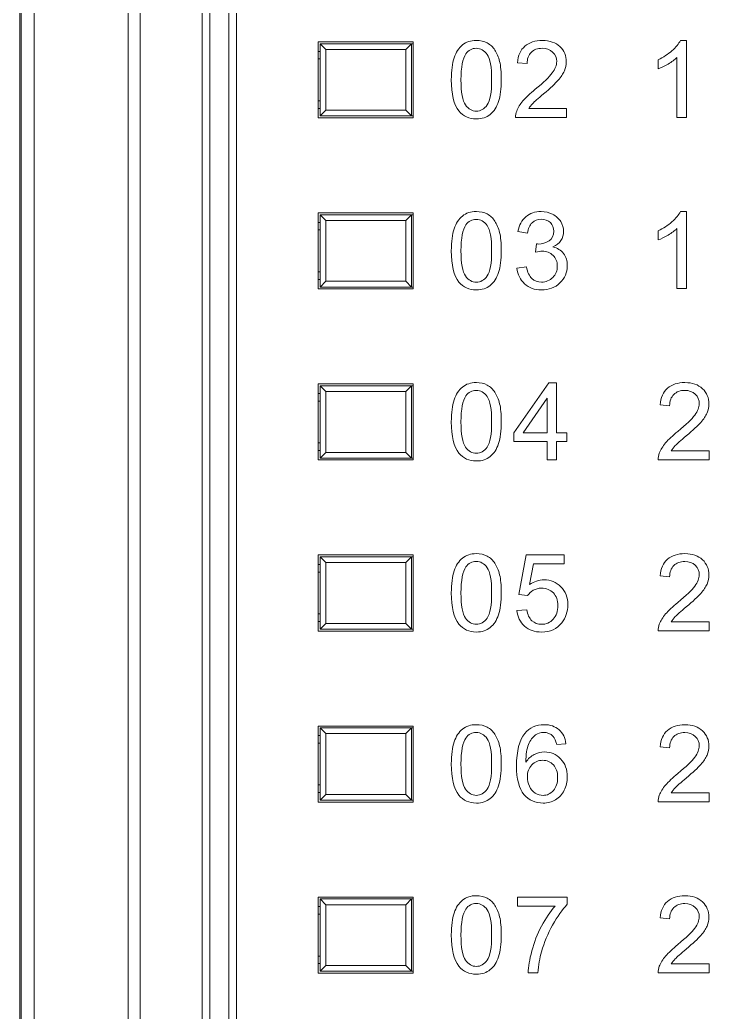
# Model space of a CAD drawing. Header units: millimetres. Extents: x 33157 to 59611, y -29750 to 1750.
# Drawn here: x 53816.45 to 53834.61, y 1193.46 to 1219.57 of the extents above; entities that cross this region are included whole.
import ezdxf

# ---------------------------------------------------------------- set-up
doc = ezdxf.new("R2010")
doc.units = ezdxf.units.MM
doc.layers.get('0').update_dxf_attribs({"lineweight": 18})

msp = doc.modelspace()

# ---------------------------------------------------------------- linework, layer by layer
at = {"lineweight": 9}
for p, q in [((53816.453, 1242.739), (53816.453, 1144.239)), ((53816.491, 1242.075), (53816.491, 1144.903)), ((53816.833, 1242.075), (53816.833, 1144.903)), ((53819.299, 1237.758), (53819.299, 1149.219)), ((53819.616, 1237.758), (53819.616, 1149.219)), ((53821.253, 1237.489), (53821.253, 1149.489)), ((53821.453, 1237.489), (53821.453, 1149.489)), ((53821.953, 1237.489), (53821.953, 1149.489)), ((53822.153, 1237.489), (53822.153, 1149.489)), ((53824.303, 1218.989), (53824.303, 1216.989)), ((53824.353, 1218.939), (53824.353, 1217.039)), ((53826.753, 1218.939), (53826.753, 1217.039)), ((53826.803, 1218.989), (53826.803, 1216.989)), ((53824.503, 1218.789), (53824.503, 1217.189)), ((53826.603, 1218.789), (53826.603, 1217.189)), ((53824.303, 1214.489), (53824.303, 1212.489)), ((53826.803, 1214.489), (53826.803, 1212.489)), ((53824.353, 1214.439), (53824.353, 1212.539)), ((53824.503, 1214.289), (53824.503, 1212.689)), ((53826.603, 1214.289), (53826.603, 1212.689)), ((53826.753, 1214.439), (53826.753, 1212.539)), ((53824.303, 1209.989), (53824.303, 1207.989)), ((53824.353, 1209.939), (53824.353, 1208.039)), ((53824.503, 1209.789), (53824.503, 1208.189)), ((53826.603, 1209.789), (53826.603, 1208.189)), ((53826.753, 1209.939), (53826.753, 1208.039)), ((53826.803, 1209.989), (53826.803, 1207.989)), ((53824.303, 1205.489), (53824.303, 1203.489)), ((53824.353, 1205.439), (53824.353, 1203.539)), ((53826.753, 1205.439), (53826.753, 1203.539)), ((53826.803, 1205.489), (53826.803, 1203.489)), ((53824.503, 1205.289), (53824.503, 1203.689)), ((53826.603, 1205.289), (53826.603, 1203.689)), ((53824.303, 1200.989), (53824.303, 1198.989)), ((53824.353, 1200.939), (53824.353, 1199.039)), ((53826.753, 1200.939), (53826.753, 1199.039)), ((53826.803, 1200.989), (53826.803, 1198.989)), ((53824.503, 1200.789), (53824.503, 1199.189)), ((53826.603, 1200.789), (53826.603, 1199.189)), ((53824.303, 1196.489), (53824.303, 1194.489)), ((53824.353, 1196.439), (53824.353, 1194.539)), ((53826.753, 1196.439), (53826.753, 1194.539)), ((53826.803, 1196.489), (53826.803, 1194.489)), ((53824.503, 1196.289), (53824.503, 1194.689)), ((53826.603, 1196.289), (53826.603, 1194.689))]:
    msp.add_line(p, q, dxfattribs=at)
for points in [[(53826.803, 1218.989), (53826.803, 1218.989), (53824.303, 1218.989), (53824.303, 1218.989)], [(53824.353, 1218.939), (53824.353, 1218.939), (53826.803, 1218.939), (53826.803, 1218.939)], [(53824.353, 1218.939), (53824.353, 1218.939), (53824.503, 1218.789), (53824.503, 1218.789)], [(53826.753, 1218.939), (53826.753, 1218.939), (53826.603, 1218.789), (53826.603, 1218.789)], [(53824.353, 1218.739), (53824.353, 1218.739), (53824.303, 1218.739), (53824.303, 1218.739)], [(53826.603, 1218.789), (53826.603, 1218.789), (53824.503, 1218.789), (53824.503, 1218.789)], [(53824.353, 1218.539), (53824.353, 1218.539), (53824.303, 1218.539), (53824.303, 1218.539)], [(53824.303, 1217.439), (53824.303, 1217.439), (53824.353, 1217.439), (53824.353, 1217.439)], [(53824.303, 1217.239), (53824.303, 1217.239), (53824.353, 1217.239), (53824.353, 1217.239)], [(53824.353, 1217.039), (53824.353, 1217.039), (53824.503, 1217.189), (53824.503, 1217.189)], [(53824.503, 1217.189), (53824.503, 1217.189), (53826.603, 1217.189), (53826.603, 1217.189)], [(53826.753, 1217.039), (53826.753, 1217.039), (53826.603, 1217.189), (53826.603, 1217.189)], [(53824.303, 1216.989), (53824.303, 1216.989), (53826.803, 1216.989), (53826.803, 1216.989)], [(53824.353, 1217.039), (53824.353, 1217.039), (53826.803, 1217.039), (53826.803, 1217.039)], [(53826.803, 1214.489), (53826.803, 1214.489), (53824.303, 1214.489), (53824.303, 1214.489)], [(53824.353, 1214.239), (53824.353, 1214.239), (53824.303, 1214.239), (53824.303, 1214.239)], [(53824.353, 1214.439), (53824.353, 1214.439), (53826.803, 1214.439), (53826.803, 1214.439)], [(53824.353, 1214.439), (53824.353, 1214.439), (53824.503, 1214.289), (53824.503, 1214.289)], [(53826.603, 1214.289), (53826.603, 1214.289), (53824.503, 1214.289), (53824.503, 1214.289)], [(53826.753, 1214.439), (53826.753, 1214.439), (53826.603, 1214.289), (53826.603, 1214.289)], [(53824.353, 1214.039), (53824.353, 1214.039), (53824.303, 1214.039), (53824.303, 1214.039)], [(53824.303, 1212.939), (53824.303, 1212.939), (53824.353, 1212.939), (53824.353, 1212.939)], [(53824.303, 1212.739), (53824.303, 1212.739), (53824.353, 1212.739), (53824.353, 1212.739)], [(53824.353, 1212.539), (53824.353, 1212.539), (53824.503, 1212.689), (53824.503, 1212.689)], [(53824.503, 1212.689), (53824.503, 1212.689), (53826.603, 1212.689), (53826.603, 1212.689)], [(53826.753, 1212.539), (53826.753, 1212.539), (53826.603, 1212.689), (53826.603, 1212.689)], [(53824.303, 1212.489), (53824.303, 1212.489), (53826.803, 1212.489), (53826.803, 1212.489)], [(53824.353, 1212.539), (53824.353, 1212.539), (53826.803, 1212.539), (53826.803, 1212.539)], [(53826.803, 1209.989), (53826.803, 1209.989), (53824.303, 1209.989), (53824.303, 1209.989)], [(53824.353, 1209.939), (53824.353, 1209.939), (53826.803, 1209.939), (53826.803, 1209.939)], [(53824.353, 1209.939), (53824.353, 1209.939), (53824.503, 1209.789), (53824.503, 1209.789)], [(53826.603, 1209.789), (53826.603, 1209.789), (53824.503, 1209.789), (53824.503, 1209.789)], [(53826.753, 1209.939), (53826.753, 1209.939), (53826.603, 1209.789), (53826.603, 1209.789)], [(53824.353, 1209.739), (53824.353, 1209.739), (53824.303, 1209.739), (53824.303, 1209.739)], [(53824.353, 1209.539), (53824.353, 1209.539), (53824.303, 1209.539), (53824.303, 1209.539)], [(53824.303, 1208.439), (53824.303, 1208.439), (53824.353, 1208.439), (53824.353, 1208.439)], [(53824.303, 1208.239), (53824.303, 1208.239), (53824.353, 1208.239), (53824.353, 1208.239)], [(53824.353, 1208.039), (53824.353, 1208.039), (53824.503, 1208.189), (53824.503, 1208.189)], [(53824.503, 1208.189), (53824.503, 1208.189), (53826.603, 1208.189), (53826.603, 1208.189)], [(53826.753, 1208.039), (53826.753, 1208.039), (53826.603, 1208.189), (53826.603, 1208.189)], [(53824.303, 1207.989), (53824.303, 1207.989), (53826.803, 1207.989), (53826.803, 1207.989)], [(53824.353, 1208.039), (53824.353, 1208.039), (53826.803, 1208.039), (53826.803, 1208.039)], [(53826.803, 1205.489), (53826.803, 1205.489), (53824.303, 1205.489), (53824.303, 1205.489)], [(53824.353, 1205.439), (53824.353, 1205.439), (53826.803, 1205.439), (53826.803, 1205.439)], [(53824.353, 1205.439), (53824.353, 1205.439), (53824.503, 1205.289), (53824.503, 1205.289)], [(53826.753, 1205.439), (53826.753, 1205.439), (53826.603, 1205.289), (53826.603, 1205.289)], [(53824.353, 1205.239), (53824.353, 1205.239), (53824.303, 1205.239), (53824.303, 1205.239)], [(53826.603, 1205.289), (53826.603, 1205.289), (53824.503, 1205.289), (53824.503, 1205.289)], [(53824.353, 1205.039), (53824.353, 1205.039), (53824.303, 1205.039), (53824.303, 1205.039)], [(53824.303, 1203.939), (53824.303, 1203.939), (53824.353, 1203.939), (53824.353, 1203.939)], [(53824.303, 1203.489), (53824.303, 1203.489), (53826.803, 1203.489), (53826.803, 1203.489)], [(53824.303, 1203.739), (53824.303, 1203.739), (53824.353, 1203.739), (53824.353, 1203.739)], [(53824.353, 1203.539), (53824.353, 1203.539), (53826.803, 1203.539), (53826.803, 1203.539)], [(53824.353, 1203.539), (53824.353, 1203.539), (53824.503, 1203.689), (53824.503, 1203.689)], [(53824.503, 1203.689), (53824.503, 1203.689), (53826.603, 1203.689), (53826.603, 1203.689)], [(53826.753, 1203.539), (53826.753, 1203.539), (53826.603, 1203.689), (53826.603, 1203.689)], [(53826.803, 1200.989), (53826.803, 1200.989), (53824.303, 1200.989), (53824.303, 1200.989)], [(53824.353, 1200.939), (53824.353, 1200.939), (53826.803, 1200.939), (53826.803, 1200.939)], [(53824.353, 1200.939), (53824.353, 1200.939), (53824.503, 1200.789), (53824.503, 1200.789)], [(53826.753, 1200.939), (53826.753, 1200.939), (53826.603, 1200.789), (53826.603, 1200.789)], [(53824.353, 1200.739), (53824.353, 1200.739), (53824.303, 1200.739), (53824.303, 1200.739)], [(53826.603, 1200.789), (53826.603, 1200.789), (53824.503, 1200.789), (53824.503, 1200.789)], [(53824.353, 1200.539), (53824.353, 1200.539), (53824.303, 1200.539), (53824.303, 1200.539)], [(53824.303, 1199.439), (53824.303, 1199.439), (53824.353, 1199.439), (53824.353, 1199.439)], [(53824.303, 1199.239), (53824.303, 1199.239), (53824.353, 1199.239), (53824.353, 1199.239)], [(53824.353, 1199.039), (53824.353, 1199.039), (53824.503, 1199.189), (53824.503, 1199.189)], [(53824.503, 1199.189), (53824.503, 1199.189), (53826.603, 1199.189), (53826.603, 1199.189)], [(53826.753, 1199.039), (53826.753, 1199.039), (53826.603, 1199.189), (53826.603, 1199.189)], [(53824.303, 1198.989), (53824.303, 1198.989), (53826.803, 1198.989), (53826.803, 1198.989)], [(53824.353, 1199.039), (53824.353, 1199.039), (53826.803, 1199.039), (53826.803, 1199.039)], [(53826.803, 1196.489), (53826.803, 1196.489), (53824.303, 1196.489), (53824.303, 1196.489)], [(53824.353, 1196.439), (53824.353, 1196.439), (53826.803, 1196.439), (53826.803, 1196.439)], [(53824.353, 1196.439), (53824.353, 1196.439), (53824.503, 1196.289), (53824.503, 1196.289)], [(53826.753, 1196.439), (53826.753, 1196.439), (53826.603, 1196.289), (53826.603, 1196.289)], [(53824.353, 1196.239), (53824.353, 1196.239), (53824.303, 1196.239), (53824.303, 1196.239)], [(53826.603, 1196.289), (53826.603, 1196.289), (53824.503, 1196.289), (53824.503, 1196.289)], [(53824.353, 1196.039), (53824.353, 1196.039), (53824.303, 1196.039), (53824.303, 1196.039)], [(53824.303, 1194.939), (53824.303, 1194.939), (53824.353, 1194.939), (53824.353, 1194.939)], [(53824.303, 1194.739), (53824.303, 1194.739), (53824.353, 1194.739), (53824.353, 1194.739)], [(53824.353, 1194.539), (53824.353, 1194.539), (53824.503, 1194.689), (53824.503, 1194.689)], [(53824.503, 1194.689), (53824.503, 1194.689), (53826.603, 1194.689), (53826.603, 1194.689)], [(53826.753, 1194.539), (53826.753, 1194.539), (53826.603, 1194.689), (53826.603, 1194.689)], [(53824.303, 1194.489), (53824.303, 1194.489), (53826.803, 1194.489), (53826.803, 1194.489)], [(53824.353, 1194.539), (53824.353, 1194.539), (53826.803, 1194.539), (53826.803, 1194.539)]]:
    msp.add_open_spline(points, degree=3, dxfattribs=at)
for points, knots in [([(53827.803, 1217.993), (53827.803, 1218.232), (53827.828, 1218.424), (53827.877, 1218.57), (53827.926, 1218.716), (53827.999, 1218.829), (53828.096, 1218.907), (53828.192, 1218.986), (53828.314, 1219.025), (53828.461, 1219.025), (53828.569, 1219.025), (53828.664, 1219.003), (53828.746, 1218.96), (53828.828, 1218.916), (53828.896, 1218.853), (53828.949, 1218.771), (53829.001, 1218.689), (53829.043, 1218.589), (53829.073, 1218.47), (53829.103, 1218.352), (53829.118, 1218.193), (53829.118, 1217.993), (53829.118, 1217.756), (53829.094, 1217.564), (53829.045, 1217.418), (53828.997, 1217.272), (53828.924, 1217.16), (53828.827, 1217.081), (53828.731, 1217.001), (53828.608, 1216.962), (53828.461, 1216.962), (53828.266, 1216.962), (53828.114, 1217.031), (53828.003, 1217.17), (53827.87, 1217.339), (53827.803, 1217.613), (53827.803, 1217.993)], [0, 0, 0, 0, 134777.749901, 134777.749901, 134777.749901, 269555.499802, 269555.499802, 269555.499802, 404333.249702, 404333.249702, 404333.249702, 539110.999603, 539110.999603, 539110.999603, 673888.749504, 673888.749504, 673888.749504, 808666.499405, 808666.499405, 808666.499405, 943444.249305, 943444.249305, 943444.249305, 1078221.999206, 1078221.999206, 1078221.999206, 1212999.749107, 1212999.749107, 1212999.749107, 1347777.499008, 1347777.499008, 1347777.499008, 1482555.248908, 1482555.248908, 1482555.248908, 1617332.998809, 1617332.998809, 1617332.998809, 1617332.998809]), ([(53830.831, 1217.233), (53830.831, 1217.233), (53830.831, 1216.996), (53830.831, 1216.996), (53830.831, 1216.996), (53829.493, 1216.996), (53829.493, 1216.996), (53829.491, 1217.056), (53829.501, 1217.113), (53829.522, 1217.168), (53829.556, 1217.259), (53829.611, 1217.349), (53829.687, 1217.437), (53829.763, 1217.525), (53829.871, 1217.627), (53830.012, 1217.742), (53830.23, 1217.922), (53830.379, 1218.065), (53830.457, 1218.17), (53830.535, 1218.275), (53830.574, 1218.375), (53830.574, 1218.469), (53830.574, 1218.567), (53830.539, 1218.65), (53830.468, 1218.718), (53830.397, 1218.785), (53830.305, 1218.819), (53830.192, 1218.819), (53830.072, 1218.819), (53829.976, 1218.783), (53829.904, 1218.712), (53829.832, 1218.641), (53829.796, 1218.542), (53829.795, 1218.415), (53829.795, 1218.415), (53829.541, 1218.441), (53829.541, 1218.441), (53829.558, 1218.631), (53829.624, 1218.776), (53829.738, 1218.875), (53829.852, 1218.975), (53830.005, 1219.025), (53830.198, 1219.025), (53830.391, 1219.025), (53830.545, 1218.971), (53830.658, 1218.864), (53830.771, 1218.756), (53830.828, 1218.622), (53830.828, 1218.463), (53830.828, 1218.382), (53830.811, 1218.303), (53830.778, 1218.225), (53830.745, 1218.146), (53830.69, 1218.064), (53830.613, 1217.978), (53830.536, 1217.891), (53830.409, 1217.772), (53830.231, 1217.622), (53830.082, 1217.497), (53829.986, 1217.412), (53829.944, 1217.367), (53829.901, 1217.323), (53829.866, 1217.278), (53829.839, 1217.233), (53829.839, 1217.233), (53830.831, 1217.233), (53830.831, 1217.233)], [0, 0, 0, 0, 131928.06291, 131928.06291, 131928.06291, 263856.125819, 263856.125819, 263856.125819, 395784.188729, 395784.188729, 395784.188729, 527712.251638, 527712.251638, 527712.251638, 659640.314548, 659640.314548, 659640.314548, 791568.377458, 791568.377458, 791568.377458, 923496.440367, 923496.440367, 923496.440367, 1055424.503277, 1055424.503277, 1055424.503277, 1187352.566186, 1187352.566186, 1187352.566186, 1319280.629096, 1319280.629096, 1319280.629096, 1451208.692005, 1451208.692005, 1451208.692005, 1583136.754915, 1583136.754915, 1583136.754915, 1715064.817825, 1715064.817825, 1715064.817825, 1846992.880734, 1846992.880734, 1846992.880734, 1978920.943644, 1978920.943644, 1978920.943644, 2110849.006553, 2110849.006553, 2110849.006553, 2242777.069463, 2242777.069463, 2242777.069463, 2374705.132373, 2374705.132373, 2374705.132373, 2506633.195282, 2506633.195282, 2506633.195282, 2638561.258192, 2638561.258192, 2638561.258192, 2770489.321101, 2770489.321101, 2770489.321101, 2902417.384011, 2902417.384011, 2902417.384011, 2902417.384011]), ([(53833.988, 1216.996), (53833.988, 1216.996), (53833.739, 1216.996), (53833.739, 1216.996), (53833.739, 1216.996), (53833.739, 1218.577), (53833.739, 1218.577), (53833.68, 1218.52), (53833.601, 1218.463), (53833.504, 1218.406), (53833.407, 1218.349), (53833.32, 1218.306), (53833.243, 1218.278), (53833.243, 1218.278), (53833.243, 1218.518), (53833.243, 1218.518), (53833.381, 1218.583), (53833.503, 1218.662), (53833.607, 1218.755), (53833.711, 1218.848), (53833.785, 1218.938), (53833.828, 1219.025), (53833.828, 1219.025), (53833.988, 1219.025), (53833.988, 1219.025), (53833.988, 1219.025), (53833.988, 1216.996), (53833.988, 1216.996)], [0, 0, 0, 0, 136948.583716, 136948.583716, 136948.583716, 273897.167433, 273897.167433, 273897.167433, 410845.751149, 410845.751149, 410845.751149, 547794.334865, 547794.334865, 547794.334865, 684742.918581, 684742.918581, 684742.918581, 821691.502298, 821691.502298, 821691.502298, 958640.086014, 958640.086014, 958640.086014, 1095588.66973, 1095588.66973, 1095588.66973, 1232537.253447, 1232537.253447, 1232537.253447, 1232537.253447]), ([(53828.057, 1217.992), (53828.057, 1217.66), (53828.096, 1217.438), (53828.173, 1217.329), (53828.251, 1217.22), (53828.347, 1217.165), (53828.461, 1217.165), (53828.575, 1217.165), (53828.671, 1217.22), (53828.748, 1217.33), (53828.826, 1217.44), (53828.864, 1217.66), (53828.864, 1217.992), (53828.864, 1218.325), (53828.826, 1218.546), (53828.748, 1218.655), (53828.671, 1218.764), (53828.574, 1218.819), (53828.458, 1218.819), (53828.344, 1218.819), (53828.253, 1218.771), (53828.185, 1218.674), (53828.1, 1218.551), (53828.057, 1218.324), (53828.057, 1217.992)], [0, 0, 0, 0, 137915.080813, 137915.080813, 137915.080813, 275830.161627, 275830.161627, 275830.161627, 413745.24244, 413745.24244, 413745.24244, 551660.323254, 551660.323254, 551660.323254, 689575.404067, 689575.404067, 689575.404067, 827490.48488, 827490.48488, 827490.48488, 965405.565694, 965405.565694, 965405.565694, 1103320.646507, 1103320.646507, 1103320.646507, 1103320.646507]), ([(53827.803, 1213.493), (53827.803, 1213.732), (53827.828, 1213.924), (53827.877, 1214.07), (53827.926, 1214.216), (53827.999, 1214.329), (53828.096, 1214.407), (53828.192, 1214.486), (53828.314, 1214.525), (53828.461, 1214.525), (53828.569, 1214.525), (53828.664, 1214.503), (53828.746, 1214.46), (53828.828, 1214.416), (53828.896, 1214.353), (53828.949, 1214.271), (53829.001, 1214.189), (53829.043, 1214.089), (53829.073, 1213.97), (53829.103, 1213.852), (53829.118, 1213.693), (53829.118, 1213.493), (53829.118, 1213.256), (53829.094, 1213.064), (53829.045, 1212.918), (53828.997, 1212.772), (53828.924, 1212.66), (53828.827, 1212.581), (53828.731, 1212.501), (53828.608, 1212.462), (53828.461, 1212.462), (53828.266, 1212.462), (53828.114, 1212.531), (53828.003, 1212.67), (53827.87, 1212.839), (53827.803, 1213.113), (53827.803, 1213.493)], [0, 0, 0, 0, 134783.261444, 134783.261444, 134783.261444, 269566.522887, 269566.522887, 269566.522887, 404349.784331, 404349.784331, 404349.784331, 539133.045774, 539133.045774, 539133.045774, 673916.307218, 673916.307218, 673916.307218, 808699.568661, 808699.568661, 808699.568661, 943482.830105, 943482.830105, 943482.830105, 1078266.091548, 1078266.091548, 1078266.091548, 1213049.352992, 1213049.352992, 1213049.352992, 1347832.614435, 1347832.614435, 1347832.614435, 1482615.875879, 1482615.875879, 1482615.875879, 1617399.137322, 1617399.137322, 1617399.137322, 1617399.137322]), ([(53829.53, 1213.032), (53829.53, 1213.032), (53829.778, 1213.066), (53829.778, 1213.066), (53829.807, 1212.925), (53829.855, 1212.823), (53829.923, 1212.761), (53829.991, 1212.699), (53830.075, 1212.668), (53830.174, 1212.668), (53830.292, 1212.668), (53830.391, 1212.708), (53830.471, 1212.789), (53830.551, 1212.87), (53830.591, 1212.97), (53830.591, 1213.09), (53830.591, 1213.204), (53830.554, 1213.298), (53830.479, 1213.372), (53830.404, 1213.446), (53830.31, 1213.483), (53830.195, 1213.483), (53830.148, 1213.483), (53830.089, 1213.474), (53830.019, 1213.455), (53830.019, 1213.455), (53830.047, 1213.673), (53830.047, 1213.673), (53830.063, 1213.671), (53830.077, 1213.67), (53830.087, 1213.67), (53830.193, 1213.67), (53830.288, 1213.698), (53830.373, 1213.753), (53830.458, 1213.808), (53830.5, 1213.892), (53830.5, 1214.007), (53830.5, 1214.097), (53830.469, 1214.173), (53830.408, 1214.232), (53830.346, 1214.292), (53830.267, 1214.322), (53830.169, 1214.322), (53830.072, 1214.322), (53829.992, 1214.291), (53829.928, 1214.23), (53829.863, 1214.169), (53829.822, 1214.077), (53829.803, 1213.955), (53829.803, 1213.955), (53829.555, 1214), (53829.555, 1214), (53829.586, 1214.167), (53829.654, 1214.296), (53829.762, 1214.388), (53829.869, 1214.479), (53830.003, 1214.525), (53830.163, 1214.525), (53830.273, 1214.525), (53830.375, 1214.501), (53830.467, 1214.454), (53830.561, 1214.407), (53830.632, 1214.343), (53830.681, 1214.261), (53830.73, 1214.179), (53830.754, 1214.093), (53830.754, 1214.001), (53830.754, 1213.914), (53830.731, 1213.835), (53830.684, 1213.763), (53830.637, 1213.692), (53830.568, 1213.635), (53830.476, 1213.593), (53830.595, 1213.565), (53830.688, 1213.508), (53830.754, 1213.421), (53830.82, 1213.335), (53830.853, 1213.225), (53830.853, 1213.095), (53830.853, 1212.919), (53830.789, 1212.769), (53830.66, 1212.646), (53830.531, 1212.523), (53830.369, 1212.462), (53830.172, 1212.462), (53829.995, 1212.462), (53829.848, 1212.515), (53829.73, 1212.621), (53829.613, 1212.727), (53829.546, 1212.864), (53829.53, 1213.032)], [0, 0, 0, 0, 131021.724681, 131021.724681, 131021.724681, 262043.449362, 262043.449362, 262043.449362, 393065.174044, 393065.174044, 393065.174044, 524086.898725, 524086.898725, 524086.898725, 655108.623406, 655108.623406, 655108.623406, 786130.348087, 786130.348087, 786130.348087, 917152.072769, 917152.072769, 917152.072769, 1048173.79745, 1048173.79745, 1048173.79745, 1179195.522131, 1179195.522131, 1179195.522131, 1310217.246812, 1310217.246812, 1310217.246812, 1441238.971493, 1441238.971493, 1441238.971493, 1572260.696175, 1572260.696175, 1572260.696175, 1703282.420856, 1703282.420856, 1703282.420856, 1834304.145537, 1834304.145537, 1834304.145537, 1965325.870218, 1965325.870218, 1965325.870218, 2096347.5949, 2096347.5949, 2096347.5949, 2227369.319581, 2227369.319581, 2227369.319581, 2358391.044262, 2358391.044262, 2358391.044262, 2489412.768943, 2489412.768943, 2489412.768943, 2620434.493625, 2620434.493625, 2620434.493625, 2751456.218306, 2751456.218306, 2751456.218306, 2882477.942987, 2882477.942987, 2882477.942987, 3013499.667668, 3013499.667668, 3013499.667668, 3144521.392349, 3144521.392349, 3144521.392349, 3275543.117031, 3275543.117031, 3275543.117031, 3406564.841712, 3406564.841712, 3406564.841712, 3537586.566393, 3537586.566393, 3537586.566393, 3668608.291074, 3668608.291074, 3668608.291074, 3799630.015756, 3799630.015756, 3799630.015756, 3930651.740437, 3930651.740437, 3930651.740437, 3930651.740437]), ([(53833.988, 1212.496), (53833.988, 1212.496), (53833.739, 1212.496), (53833.739, 1212.496), (53833.739, 1212.496), (53833.739, 1214.077), (53833.739, 1214.077), (53833.68, 1214.02), (53833.601, 1213.963), (53833.504, 1213.906), (53833.407, 1213.849), (53833.32, 1213.806), (53833.243, 1213.778), (53833.243, 1213.778), (53833.243, 1214.018), (53833.243, 1214.018), (53833.381, 1214.083), (53833.503, 1214.162), (53833.607, 1214.255), (53833.711, 1214.348), (53833.785, 1214.438), (53833.828, 1214.525), (53833.828, 1214.525), (53833.988, 1214.525), (53833.988, 1214.525), (53833.988, 1214.525), (53833.988, 1212.496), (53833.988, 1212.496)], [0, 0, 0, 0, 136953.934888, 136953.934888, 136953.934888, 273907.869776, 273907.869776, 273907.869776, 410861.804664, 410861.804664, 410861.804664, 547815.739552, 547815.739552, 547815.739552, 684769.67444, 684769.67444, 684769.67444, 821723.609328, 821723.609328, 821723.609328, 958677.544216, 958677.544216, 958677.544216, 1095631.479104, 1095631.479104, 1095631.479104, 1232585.413992, 1232585.413992, 1232585.413992, 1232585.413992]), ([(53828.057, 1213.492), (53828.057, 1213.16), (53828.096, 1212.938), (53828.173, 1212.829), (53828.251, 1212.72), (53828.347, 1212.665), (53828.461, 1212.665), (53828.575, 1212.665), (53828.671, 1212.72), (53828.748, 1212.83), (53828.826, 1212.94), (53828.864, 1213.16), (53828.864, 1213.492), (53828.864, 1213.825), (53828.826, 1214.046), (53828.748, 1214.155), (53828.671, 1214.264), (53828.574, 1214.319), (53828.458, 1214.319), (53828.344, 1214.319), (53828.253, 1214.271), (53828.185, 1214.174), (53828.1, 1214.051), (53828.057, 1213.824), (53828.057, 1213.492)], [0, 0, 0, 0, 137920.720429, 137920.720429, 137920.720429, 275841.440858, 275841.440858, 275841.440858, 413762.161287, 413762.161287, 413762.161287, 551682.881716, 551682.881716, 551682.881716, 689603.602145, 689603.602145, 689603.602145, 827524.322574, 827524.322574, 827524.322574, 965445.043003, 965445.043003, 965445.043003, 1103365.763432, 1103365.763432, 1103365.763432, 1103365.763432]), ([(53827.803, 1208.993), (53827.803, 1209.232), (53827.828, 1209.424), (53827.877, 1209.57), (53827.926, 1209.716), (53827.999, 1209.829), (53828.096, 1209.907), (53828.192, 1209.986), (53828.314, 1210.025), (53828.461, 1210.025), (53828.569, 1210.025), (53828.664, 1210.003), (53828.746, 1209.96), (53828.828, 1209.916), (53828.896, 1209.853), (53828.949, 1209.771), (53829.001, 1209.689), (53829.043, 1209.589), (53829.073, 1209.47), (53829.103, 1209.352), (53829.118, 1209.193), (53829.118, 1208.993), (53829.118, 1208.756), (53829.094, 1208.564), (53829.045, 1208.418), (53828.997, 1208.272), (53828.924, 1208.16), (53828.827, 1208.081), (53828.731, 1208.001), (53828.608, 1207.962), (53828.461, 1207.962), (53828.266, 1207.962), (53828.114, 1208.031), (53828.003, 1208.17), (53827.87, 1208.339), (53827.803, 1208.613), (53827.803, 1208.993)], [0, 0, 0, 0, 134788.773685, 134788.773685, 134788.773685, 269577.54737, 269577.54737, 269577.54737, 404366.321055, 404366.321055, 404366.321055, 539155.09474, 539155.09474, 539155.09474, 673943.868425, 673943.868425, 673943.868425, 808732.64211, 808732.64211, 808732.64211, 943521.415795, 943521.415795, 943521.415795, 1078310.18948, 1078310.18948, 1078310.18948, 1213098.963165, 1213098.963165, 1213098.963165, 1347887.73685, 1347887.73685, 1347887.73685, 1482676.510534, 1482676.510534, 1482676.510534, 1617465.284219, 1617465.284219, 1617465.284219, 1617465.284219]), ([(53830.323, 1207.996), (53830.323, 1207.996), (53830.323, 1208.478), (53830.323, 1208.478), (53830.323, 1208.478), (53829.445, 1208.478), (53829.445, 1208.478), (53829.445, 1208.478), (53829.445, 1208.707), (53829.445, 1208.707), (53829.445, 1208.707), (53830.368, 1210.017), (53830.368, 1210.017), (53830.368, 1210.017), (53830.571, 1210.017), (53830.571, 1210.017), (53830.571, 1210.017), (53830.571, 1208.707), (53830.571, 1208.707), (53830.571, 1208.707), (53830.845, 1208.707), (53830.845, 1208.707), (53830.845, 1208.707), (53830.845, 1208.478), (53830.845, 1208.478), (53830.845, 1208.478), (53830.571, 1208.478), (53830.571, 1208.478), (53830.571, 1208.478), (53830.571, 1207.996), (53830.571, 1207.996), (53830.571, 1207.996), (53830.323, 1207.996), (53830.323, 1207.996)], [0, 0, 0, 0, 135416.909409, 135416.909409, 135416.909409, 270833.818819, 270833.818819, 270833.818819, 406250.728228, 406250.728228, 406250.728228, 541667.637638, 541667.637638, 541667.637638, 677084.547047, 677084.547047, 677084.547047, 812501.456457, 812501.456457, 812501.456457, 947918.365866, 947918.365866, 947918.365866, 1083335.275276, 1083335.275276, 1083335.275276, 1218752.184685, 1218752.184685, 1218752.184685, 1354169.094094, 1354169.094094, 1354169.094094, 1489586.003504, 1489586.003504, 1489586.003504, 1489586.003504]), ([(53834.582, 1208.233), (53834.582, 1208.233), (53834.582, 1207.996), (53834.582, 1207.996), (53834.582, 1207.996), (53833.244, 1207.996), (53833.244, 1207.996), (53833.243, 1208.056), (53833.252, 1208.113), (53833.274, 1208.168), (53833.308, 1208.259), (53833.363, 1208.349), (53833.439, 1208.437), (53833.514, 1208.525), (53833.623, 1208.627), (53833.763, 1208.742), (53833.982, 1208.922), (53834.131, 1209.065), (53834.208, 1209.17), (53834.286, 1209.275), (53834.325, 1209.375), (53834.325, 1209.469), (53834.325, 1209.567), (53834.29, 1209.65), (53834.22, 1209.718), (53834.149, 1209.785), (53834.057, 1209.819), (53833.943, 1209.819), (53833.824, 1209.819), (53833.728, 1209.783), (53833.656, 1209.712), (53833.584, 1209.641), (53833.547, 1209.542), (53833.546, 1209.415), (53833.546, 1209.415), (53833.292, 1209.441), (53833.292, 1209.441), (53833.31, 1209.631), (53833.376, 1209.776), (53833.49, 1209.875), (53833.604, 1209.975), (53833.757, 1210.025), (53833.949, 1210.025), (53834.143, 1210.025), (53834.297, 1209.971), (53834.41, 1209.864), (53834.523, 1209.756), (53834.579, 1209.622), (53834.579, 1209.463), (53834.579, 1209.382), (53834.563, 1209.303), (53834.53, 1209.225), (53834.497, 1209.146), (53834.442, 1209.064), (53834.365, 1208.978), (53834.288, 1208.891), (53834.16, 1208.772), (53833.982, 1208.622), (53833.833, 1208.497), (53833.737, 1208.412), (53833.695, 1208.367), (53833.653, 1208.323), (53833.618, 1208.278), (53833.59, 1208.233), (53833.59, 1208.233), (53834.582, 1208.233), (53834.582, 1208.233)], [0, 0, 0, 0, 131948.150709, 131948.150709, 131948.150709, 263896.301418, 263896.301418, 263896.301418, 395844.452127, 395844.452127, 395844.452127, 527792.602837, 527792.602837, 527792.602837, 659740.753546, 659740.753546, 659740.753546, 791688.904255, 791688.904255, 791688.904255, 923637.054964, 923637.054964, 923637.054964, 1055585.205673, 1055585.205673, 1055585.205673, 1187533.356382, 1187533.356382, 1187533.356382, 1319481.507091, 1319481.507091, 1319481.507091, 1451429.6578, 1451429.6578, 1451429.6578, 1583377.80851, 1583377.80851, 1583377.80851, 1715325.959219, 1715325.959219, 1715325.959219, 1847274.109928, 1847274.109928, 1847274.109928, 1979222.260637, 1979222.260637, 1979222.260637, 2111170.411346, 2111170.411346, 2111170.411346, 2243118.562055, 2243118.562055, 2243118.562055, 2375066.712764, 2375066.712764, 2375066.712764, 2507014.863473, 2507014.863473, 2507014.863473, 2638963.014183, 2638963.014183, 2638963.014183, 2770911.164892, 2770911.164892, 2770911.164892, 2902859.315601, 2902859.315601, 2902859.315601, 2902859.315601]), ([(53828.057, 1208.992), (53828.057, 1208.66), (53828.096, 1208.438), (53828.173, 1208.329), (53828.251, 1208.22), (53828.347, 1208.165), (53828.461, 1208.165), (53828.575, 1208.165), (53828.671, 1208.22), (53828.748, 1208.33), (53828.826, 1208.44), (53828.864, 1208.66), (53828.864, 1208.992), (53828.864, 1209.325), (53828.826, 1209.546), (53828.748, 1209.655), (53828.671, 1209.764), (53828.574, 1209.819), (53828.458, 1209.819), (53828.344, 1209.819), (53828.253, 1209.771), (53828.185, 1209.674), (53828.1, 1209.551), (53828.057, 1209.324), (53828.057, 1208.992)], [0, 0, 0, 0, 137926.36076, 137926.36076, 137926.36076, 275852.721521, 275852.721521, 275852.721521, 413779.082281, 413779.082281, 413779.082281, 551705.443041, 551705.443041, 551705.443041, 689631.803802, 689631.803802, 689631.803802, 827558.164562, 827558.164562, 827558.164562, 965484.525322, 965484.525322, 965484.525322, 1103410.886083, 1103410.886083, 1103410.886083, 1103410.886083]), ([(53830.323, 1208.707), (53830.323, 1208.707), (53830.323, 1209.616), (53830.323, 1209.616), (53830.323, 1209.616), (53829.689, 1208.707), (53829.689, 1208.707), (53829.689, 1208.707), (53830.323, 1208.707), (53830.323, 1208.707)], [0, 0, 0, 0, 153814.700721, 153814.700721, 153814.700721, 307629.401442, 307629.401442, 307629.401442, 461444.102163, 461444.102163, 461444.102163, 461444.102163]), ([(53827.803, 1204.493), (53827.803, 1204.732), (53827.828, 1204.924), (53827.877, 1205.07), (53827.926, 1205.216), (53827.999, 1205.329), (53828.096, 1205.407), (53828.192, 1205.486), (53828.314, 1205.525), (53828.461, 1205.525), (53828.569, 1205.525), (53828.664, 1205.503), (53828.746, 1205.46), (53828.828, 1205.416), (53828.896, 1205.353), (53828.949, 1205.271), (53829.001, 1205.189), (53829.043, 1205.089), (53829.073, 1204.97), (53829.103, 1204.852), (53829.118, 1204.693), (53829.118, 1204.493), (53829.118, 1204.256), (53829.094, 1204.064), (53829.045, 1203.918), (53828.997, 1203.772), (53828.924, 1203.66), (53828.827, 1203.581), (53828.731, 1203.501), (53828.608, 1203.462), (53828.461, 1203.462), (53828.266, 1203.462), (53828.114, 1203.531), (53828.003, 1203.67), (53827.87, 1203.839), (53827.803, 1204.113), (53827.803, 1204.493)], [0, 0, 0, 0, 134794.286625, 134794.286625, 134794.286625, 269588.57325, 269588.57325, 269588.57325, 404382.859875, 404382.859875, 404382.859875, 539177.1465, 539177.1465, 539177.1465, 673971.433125, 673971.433125, 673971.433125, 808765.71975, 808765.71975, 808765.71975, 943560.006375, 943560.006375, 943560.006375, 1078354.293, 1078354.293, 1078354.293, 1213148.579625, 1213148.579625, 1213148.579625, 1347942.86625, 1347942.86625, 1347942.86625, 1482737.152875, 1482737.152875, 1482737.152875, 1617531.4395, 1617531.4395, 1617531.4395, 1617531.4395]), ([(53828.057, 1204.492), (53828.057, 1204.16), (53828.096, 1203.938), (53828.173, 1203.829), (53828.251, 1203.72), (53828.347, 1203.665), (53828.461, 1203.665), (53828.575, 1203.665), (53828.671, 1203.72), (53828.748, 1203.83), (53828.826, 1203.94), (53828.864, 1204.16), (53828.864, 1204.492), (53828.864, 1204.825), (53828.826, 1205.046), (53828.748, 1205.155), (53828.671, 1205.264), (53828.574, 1205.319), (53828.458, 1205.319), (53828.344, 1205.319), (53828.253, 1205.271), (53828.185, 1205.174), (53828.1, 1205.051), (53828.057, 1204.824), (53828.057, 1204.492)], [0, 0, 0, 0, 137932.001808, 137932.001808, 137932.001808, 275864.003615, 275864.003615, 275864.003615, 413796.005423, 413796.005423, 413796.005423, 551728.00723, 551728.00723, 551728.00723, 689660.009038, 689660.009038, 689660.009038, 827592.010845, 827592.010845, 827592.010845, 965524.012653, 965524.012653, 965524.012653, 1103456.01446, 1103456.01446, 1103456.01446, 1103456.01446]), ([(53829.53, 1204.026), (53829.53, 1204.026), (53829.789, 1204.046), (53829.789, 1204.046), (53829.809, 1203.92), (53829.853, 1203.825), (53829.923, 1203.761), (53829.992, 1203.697), (53830.078, 1203.665), (53830.178, 1203.665), (53830.299, 1203.665), (53830.4, 1203.71), (53830.482, 1203.8), (53830.564, 1203.89), (53830.605, 1204.01), (53830.605, 1204.159), (53830.605, 1204.3), (53830.566, 1204.412), (53830.487, 1204.493), (53830.409, 1204.575), (53830.305, 1204.616), (53830.175, 1204.616), (53830.095, 1204.616), (53830.023, 1204.598), (53829.959, 1204.561), (53829.896, 1204.525), (53829.846, 1204.477), (53829.809, 1204.419), (53829.809, 1204.419), (53829.575, 1204.453), (53829.575, 1204.453), (53829.575, 1204.453), (53829.769, 1205.491), (53829.769, 1205.491), (53829.769, 1205.491), (53830.771, 1205.491), (53830.771, 1205.491), (53830.771, 1205.491), (53830.771, 1205.254), (53830.771, 1205.254), (53830.771, 1205.254), (53829.967, 1205.254), (53829.967, 1205.254), (53829.967, 1205.254), (53829.86, 1204.709), (53829.86, 1204.709), (53829.981, 1204.794), (53830.108, 1204.836), (53830.24, 1204.836), (53830.416, 1204.836), (53830.565, 1204.775), (53830.686, 1204.653), (53830.807, 1204.531), (53830.867, 1204.374), (53830.867, 1204.182), (53830.867, 1203.999), (53830.814, 1203.841), (53830.708, 1203.708), (53830.579, 1203.544), (53830.402, 1203.462), (53830.178, 1203.462), (53829.994, 1203.462), (53829.845, 1203.514), (53829.729, 1203.617), (53829.612, 1203.72), (53829.546, 1203.856), (53829.53, 1204.026)], [0, 0, 0, 0, 131945.125095, 131945.125095, 131945.125095, 263890.25019, 263890.25019, 263890.25019, 395835.375285, 395835.375285, 395835.375285, 527780.50038, 527780.50038, 527780.50038, 659725.625475, 659725.625475, 659725.625475, 791670.75057, 791670.75057, 791670.75057, 923615.875665, 923615.875665, 923615.875665, 1055561.00076, 1055561.00076, 1055561.00076, 1187506.125855, 1187506.125855, 1187506.125855, 1319451.250951, 1319451.250951, 1319451.250951, 1451396.376046, 1451396.376046, 1451396.376046, 1583341.501141, 1583341.501141, 1583341.501141, 1715286.626236, 1715286.626236, 1715286.626236, 1847231.751331, 1847231.751331, 1847231.751331, 1979176.876426, 1979176.876426, 1979176.876426, 2111122.001521, 2111122.001521, 2111122.001521, 2243067.126616, 2243067.126616, 2243067.126616, 2375012.251711, 2375012.251711, 2375012.251711, 2506957.376806, 2506957.376806, 2506957.376806, 2638902.501901, 2638902.501901, 2638902.501901, 2770847.626996, 2770847.626996, 2770847.626996, 2902792.752091, 2902792.752091, 2902792.752091, 2902792.752091]), ([(53834.582, 1203.733), (53834.582, 1203.733), (53834.582, 1203.496), (53834.582, 1203.496), (53834.582, 1203.496), (53833.244, 1203.496), (53833.244, 1203.496), (53833.243, 1203.556), (53833.252, 1203.613), (53833.274, 1203.668), (53833.308, 1203.759), (53833.363, 1203.849), (53833.439, 1203.937), (53833.514, 1204.025), (53833.623, 1204.127), (53833.763, 1204.242), (53833.982, 1204.422), (53834.131, 1204.565), (53834.208, 1204.67), (53834.286, 1204.775), (53834.325, 1204.875), (53834.325, 1204.969), (53834.325, 1205.067), (53834.29, 1205.15), (53834.22, 1205.218), (53834.149, 1205.285), (53834.057, 1205.319), (53833.943, 1205.319), (53833.824, 1205.319), (53833.728, 1205.283), (53833.656, 1205.212), (53833.584, 1205.141), (53833.547, 1205.042), (53833.546, 1204.915), (53833.546, 1204.915), (53833.292, 1204.941), (53833.292, 1204.941), (53833.31, 1205.131), (53833.376, 1205.276), (53833.49, 1205.375), (53833.604, 1205.475), (53833.757, 1205.525), (53833.949, 1205.525), (53834.143, 1205.525), (53834.297, 1205.471), (53834.41, 1205.364), (53834.523, 1205.256), (53834.579, 1205.122), (53834.579, 1204.963), (53834.579, 1204.882), (53834.563, 1204.803), (53834.53, 1204.725), (53834.497, 1204.646), (53834.442, 1204.564), (53834.365, 1204.478), (53834.288, 1204.391), (53834.16, 1204.272), (53833.982, 1204.122), (53833.833, 1203.997), (53833.737, 1203.912), (53833.695, 1203.867), (53833.653, 1203.823), (53833.618, 1203.778), (53833.59, 1203.733), (53833.59, 1203.733), (53834.582, 1203.733), (53834.582, 1203.733)], [0, 0, 0, 0, 131953.547332, 131953.547332, 131953.547332, 263907.094664, 263907.094664, 263907.094664, 395860.641996, 395860.641996, 395860.641996, 527814.189327, 527814.189327, 527814.189327, 659767.736659, 659767.736659, 659767.736659, 791721.283991, 791721.283991, 791721.283991, 923674.831323, 923674.831323, 923674.831323, 1055628.378655, 1055628.378655, 1055628.378655, 1187581.925987, 1187581.925987, 1187581.925987, 1319535.473319, 1319535.473319, 1319535.473319, 1451489.02065, 1451489.02065, 1451489.02065, 1583442.567982, 1583442.567982, 1583442.567982, 1715396.115314, 1715396.115314, 1715396.115314, 1847349.662646, 1847349.662646, 1847349.662646, 1979303.209978, 1979303.209978, 1979303.209978, 2111256.75731, 2111256.75731, 2111256.75731, 2243210.304642, 2243210.304642, 2243210.304642, 2375163.851973, 2375163.851973, 2375163.851973, 2507117.399305, 2507117.399305, 2507117.399305, 2639070.946637, 2639070.946637, 2639070.946637, 2771024.493969, 2771024.493969, 2771024.493969, 2902978.041301, 2902978.041301, 2902978.041301, 2902978.041301]), ([(53827.803, 1199.993), (53827.803, 1200.232), (53827.828, 1200.424), (53827.877, 1200.57), (53827.926, 1200.716), (53827.999, 1200.829), (53828.096, 1200.907), (53828.192, 1200.986), (53828.314, 1201.025), (53828.461, 1201.025), (53828.569, 1201.025), (53828.664, 1201.003), (53828.746, 1200.96), (53828.828, 1200.916), (53828.896, 1200.853), (53828.949, 1200.771), (53829.001, 1200.689), (53829.043, 1200.589), (53829.073, 1200.47), (53829.103, 1200.352), (53829.118, 1200.193), (53829.118, 1199.993), (53829.118, 1199.756), (53829.094, 1199.564), (53829.045, 1199.418), (53828.997, 1199.272), (53828.924, 1199.16), (53828.827, 1199.081), (53828.731, 1199.001), (53828.608, 1198.962), (53828.461, 1198.962), (53828.266, 1198.962), (53828.114, 1199.031), (53828.003, 1199.17), (53827.87, 1199.339), (53827.803, 1199.613), (53827.803, 1199.993)], [0, 0, 0, 0, 134799.800264, 134799.800264, 134799.800264, 269599.600527, 269599.600527, 269599.600527, 404399.400791, 404399.400791, 404399.400791, 539199.201054, 539199.201054, 539199.201054, 673999.001318, 673999.001318, 673999.001318, 808798.801581, 808798.801581, 808798.801581, 943598.601845, 943598.601845, 943598.601845, 1078398.402108, 1078398.402108, 1078398.402108, 1213198.202372, 1213198.202372, 1213198.202372, 1347998.002635, 1347998.002635, 1347998.002635, 1482797.802899, 1482797.802899, 1482797.802899, 1617597.603162, 1617597.603162, 1617597.603162, 1617597.603162]), ([(53830.819, 1200.523), (53830.819, 1200.523), (53830.574, 1200.503), (53830.574, 1200.503), (53830.552, 1200.6), (53830.52, 1200.671), (53830.479, 1200.716), (53830.412, 1200.787), (53830.329, 1200.822), (53830.23, 1200.822), (53830.15, 1200.822), (53830.08, 1200.8), (53830.019, 1200.755), (53829.941, 1200.699), (53829.88, 1200.616), (53829.834, 1200.507), (53829.789, 1200.397), (53829.766, 1200.241), (53829.764, 1200.04), (53829.824, 1200.13), (53829.897, 1200.198), (53829.983, 1200.242), (53830.07, 1200.286), (53830.16, 1200.308), (53830.255, 1200.308), (53830.421, 1200.308), (53830.562, 1200.247), (53830.679, 1200.125), (53830.795, 1200.003), (53830.853, 1199.846), (53830.853, 1199.653), (53830.853, 1199.526), (53830.826, 1199.408), (53830.771, 1199.299), (53830.716, 1199.19), (53830.642, 1199.107), (53830.546, 1199.049), (53830.45, 1198.991), (53830.341, 1198.962), (53830.22, 1198.962), (53830.014, 1198.962), (53829.845, 1199.038), (53829.714, 1199.19), (53829.584, 1199.342), (53829.518, 1199.593), (53829.518, 1199.942), (53829.518, 1200.332), (53829.591, 1200.616), (53829.735, 1200.794), (53829.861, 1200.948), (53830.031, 1201.025), (53830.245, 1201.025), (53830.404, 1201.025), (53830.535, 1200.98), (53830.636, 1200.891), (53830.738, 1200.803), (53830.799, 1200.68), (53830.819, 1200.523)], [0, 0, 0, 0, 132523.44203, 132523.44203, 132523.44203, 265046.88406, 265046.88406, 265046.88406, 397570.326089, 397570.326089, 397570.326089, 530093.768119, 530093.768119, 530093.768119, 662617.210149, 662617.210149, 662617.210149, 795140.652179, 795140.652179, 795140.652179, 927664.094209, 927664.094209, 927664.094209, 1060187.536239, 1060187.536239, 1060187.536239, 1192710.978268, 1192710.978268, 1192710.978268, 1325234.420298, 1325234.420298, 1325234.420298, 1457757.862328, 1457757.862328, 1457757.862328, 1590281.304358, 1590281.304358, 1590281.304358, 1722804.746388, 1722804.746388, 1722804.746388, 1855328.188417, 1855328.188417, 1855328.188417, 1987851.630447, 1987851.630447, 1987851.630447, 2120375.072477, 2120375.072477, 2120375.072477, 2252898.514507, 2252898.514507, 2252898.514507, 2385421.956537, 2385421.956537, 2385421.956537, 2517945.398567, 2517945.398567, 2517945.398567, 2517945.398567]), ([(53834.582, 1199.233), (53834.582, 1199.233), (53834.582, 1198.996), (53834.582, 1198.996), (53834.582, 1198.996), (53833.244, 1198.996), (53833.244, 1198.996), (53833.243, 1199.056), (53833.252, 1199.113), (53833.274, 1199.168), (53833.308, 1199.259), (53833.363, 1199.349), (53833.439, 1199.437), (53833.514, 1199.525), (53833.623, 1199.627), (53833.763, 1199.742), (53833.982, 1199.922), (53834.131, 1200.065), (53834.208, 1200.17), (53834.286, 1200.275), (53834.325, 1200.375), (53834.325, 1200.469), (53834.325, 1200.567), (53834.29, 1200.65), (53834.22, 1200.718), (53834.149, 1200.785), (53834.057, 1200.819), (53833.943, 1200.819), (53833.824, 1200.819), (53833.728, 1200.783), (53833.656, 1200.712), (53833.584, 1200.641), (53833.547, 1200.542), (53833.546, 1200.415), (53833.546, 1200.415), (53833.292, 1200.441), (53833.292, 1200.441), (53833.31, 1200.631), (53833.376, 1200.776), (53833.49, 1200.875), (53833.604, 1200.975), (53833.757, 1201.025), (53833.949, 1201.025), (53834.143, 1201.025), (53834.297, 1200.971), (53834.41, 1200.864), (53834.523, 1200.756), (53834.579, 1200.622), (53834.579, 1200.463), (53834.579, 1200.382), (53834.563, 1200.303), (53834.53, 1200.225), (53834.497, 1200.146), (53834.442, 1200.064), (53834.365, 1199.978), (53834.288, 1199.891), (53834.16, 1199.772), (53833.982, 1199.622), (53833.833, 1199.497), (53833.737, 1199.412), (53833.695, 1199.367), (53833.653, 1199.323), (53833.618, 1199.278), (53833.59, 1199.233), (53833.59, 1199.233), (53834.582, 1199.233), (53834.582, 1199.233)], [0, 0, 0, 0, 131958.944637, 131958.944637, 131958.944637, 263917.889275, 263917.889275, 263917.889275, 395876.833912, 395876.833912, 395876.833912, 527835.77855, 527835.77855, 527835.77855, 659794.723187, 659794.723187, 659794.723187, 791753.667824, 791753.667824, 791753.667824, 923712.612462, 923712.612462, 923712.612462, 1055671.557099, 1055671.557099, 1055671.557099, 1187630.501737, 1187630.501737, 1187630.501737, 1319589.446374, 1319589.446374, 1319589.446374, 1451548.391012, 1451548.391012, 1451548.391012, 1583507.335649, 1583507.335649, 1583507.335649, 1715466.280286, 1715466.280286, 1715466.280286, 1847425.224924, 1847425.224924, 1847425.224924, 1979384.169561, 1979384.169561, 1979384.169561, 2111343.114199, 2111343.114199, 2111343.114199, 2243302.058836, 2243302.058836, 2243302.058836, 2375261.003473, 2375261.003473, 2375261.003473, 2507219.948111, 2507219.948111, 2507219.948111, 2639178.892748, 2639178.892748, 2639178.892748, 2771137.837386, 2771137.837386, 2771137.837386, 2903096.782023, 2903096.782023, 2903096.782023, 2903096.782023]), ([(53828.057, 1199.992), (53828.057, 1199.66), (53828.096, 1199.438), (53828.173, 1199.329), (53828.251, 1199.22), (53828.347, 1199.165), (53828.461, 1199.165), (53828.575, 1199.165), (53828.671, 1199.22), (53828.748, 1199.33), (53828.826, 1199.44), (53828.864, 1199.66), (53828.864, 1199.992), (53828.864, 1200.325), (53828.826, 1200.546), (53828.748, 1200.655), (53828.671, 1200.764), (53828.574, 1200.819), (53828.458, 1200.819), (53828.344, 1200.819), (53828.253, 1200.771), (53828.185, 1200.674), (53828.1, 1200.551), (53828.057, 1200.324), (53828.057, 1199.992)], [0, 0, 0, 0, 137937.64357, 137937.64357, 137937.64357, 275875.287141, 275875.287141, 275875.287141, 413812.930711, 413812.930711, 413812.930711, 551750.574281, 551750.574281, 551750.574281, 689688.217852, 689688.217852, 689688.217852, 827625.861422, 827625.861422, 827625.861422, 965563.504993, 965563.504993, 965563.504993, 1103501.148563, 1103501.148563, 1103501.148563, 1103501.148563]), ([(53829.803, 1199.651), (53829.803, 1199.565), (53829.822, 1199.483), (53829.858, 1199.405), (53829.894, 1199.327), (53829.945, 1199.268), (53830.009, 1199.227), (53830.074, 1199.186), (53830.143, 1199.165), (53830.216, 1199.165), (53830.322, 1199.165), (53830.412, 1199.208), (53830.487, 1199.292), (53830.562, 1199.377), (53830.599, 1199.492), (53830.599, 1199.637), (53830.599, 1199.777), (53830.562, 1199.887), (53830.488, 1199.967), (53830.414, 1200.048), (53830.32, 1200.088), (53830.206, 1200.088), (53830.094, 1200.088), (53829.999, 1200.048), (53829.92, 1199.967), (53829.842, 1199.887), (53829.803, 1199.781), (53829.803, 1199.651)], [0, 0, 0, 0, 136963.613559, 136963.613559, 136963.613559, 273927.227117, 273927.227117, 273927.227117, 410890.840676, 410890.840676, 410890.840676, 547854.454234, 547854.454234, 547854.454234, 684818.067793, 684818.067793, 684818.067793, 821781.681351, 821781.681351, 821781.681351, 958745.29491, 958745.29491, 958745.29491, 1095708.908468, 1095708.908468, 1095708.908468, 1232672.522027, 1232672.522027, 1232672.522027, 1232672.522027]), ([(53827.803, 1195.493), (53827.803, 1195.732), (53827.828, 1195.924), (53827.877, 1196.07), (53827.926, 1196.216), (53827.999, 1196.329), (53828.096, 1196.407), (53828.192, 1196.486), (53828.314, 1196.525), (53828.461, 1196.525), (53828.569, 1196.525), (53828.664, 1196.503), (53828.746, 1196.46), (53828.828, 1196.416), (53828.896, 1196.353), (53828.949, 1196.271), (53829.001, 1196.189), (53829.043, 1196.089), (53829.073, 1195.97), (53829.103, 1195.852), (53829.118, 1195.693), (53829.118, 1195.493), (53829.118, 1195.256), (53829.094, 1195.064), (53829.045, 1194.918), (53828.997, 1194.772), (53828.924, 1194.66), (53828.827, 1194.581), (53828.731, 1194.501), (53828.608, 1194.462), (53828.461, 1194.462), (53828.266, 1194.462), (53828.114, 1194.531), (53828.003, 1194.67), (53827.87, 1194.839), (53827.803, 1195.113), (53827.803, 1195.493)], [0, 0, 0, 0, 134805.3146, 134805.3146, 134805.3146, 269610.629201, 269610.629201, 269610.629201, 404415.943801, 404415.943801, 404415.943801, 539221.258402, 539221.258402, 539221.258402, 674026.573002, 674026.573002, 674026.573002, 808831.887603, 808831.887603, 808831.887603, 943637.202203, 943637.202203, 943637.202203, 1078442.516804, 1078442.516804, 1078442.516804, 1213247.831404, 1213247.831404, 1213247.831404, 1348053.146004, 1348053.146004, 1348053.146004, 1482858.460605, 1482858.460605, 1482858.460605, 1617663.775205, 1617663.775205, 1617663.775205, 1617663.775205]), ([(53829.544, 1196.254), (53829.544, 1196.254), (53829.544, 1196.491), (53829.544, 1196.491), (53829.544, 1196.491), (53830.85, 1196.491), (53830.85, 1196.491), (53830.85, 1196.491), (53830.85, 1196.299), (53830.85, 1196.299), (53830.722, 1196.162), (53830.594, 1195.98), (53830.468, 1195.753), (53830.341, 1195.526), (53830.244, 1195.292), (53830.175, 1195.052), (53830.126, 1194.883), (53830.094, 1194.697), (53830.08, 1194.496), (53830.08, 1194.496), (53829.826, 1194.496), (53829.826, 1194.496), (53829.829, 1194.655), (53829.86, 1194.847), (53829.92, 1195.073), (53829.979, 1195.298), (53830.064, 1195.516), (53830.176, 1195.725), (53830.287, 1195.934), (53830.406, 1196.111), (53830.531, 1196.254), (53830.531, 1196.254), (53829.544, 1196.254), (53829.544, 1196.254)], [0, 0, 0, 0, 135432.871061, 135432.871061, 135432.871061, 270865.742122, 270865.742122, 270865.742122, 406298.613183, 406298.613183, 406298.613183, 541731.484243, 541731.484243, 541731.484243, 677164.355304, 677164.355304, 677164.355304, 812597.226365, 812597.226365, 812597.226365, 948030.097426, 948030.097426, 948030.097426, 1083462.968487, 1083462.968487, 1083462.968487, 1218895.839548, 1218895.839548, 1218895.839548, 1354328.710608, 1354328.710608, 1354328.710608, 1489761.581669, 1489761.581669, 1489761.581669, 1489761.581669]), ([(53834.582, 1194.733), (53834.582, 1194.733), (53834.582, 1194.496), (53834.582, 1194.496), (53834.582, 1194.496), (53833.244, 1194.496), (53833.244, 1194.496), (53833.243, 1194.556), (53833.252, 1194.613), (53833.274, 1194.668), (53833.308, 1194.759), (53833.363, 1194.849), (53833.439, 1194.937), (53833.514, 1195.025), (53833.623, 1195.127), (53833.763, 1195.242), (53833.982, 1195.422), (53834.131, 1195.565), (53834.208, 1195.67), (53834.286, 1195.775), (53834.325, 1195.875), (53834.325, 1195.969), (53834.325, 1196.067), (53834.29, 1196.15), (53834.22, 1196.218), (53834.149, 1196.285), (53834.057, 1196.319), (53833.943, 1196.319), (53833.824, 1196.319), (53833.728, 1196.283), (53833.656, 1196.212), (53833.584, 1196.141), (53833.547, 1196.042), (53833.546, 1195.915), (53833.546, 1195.915), (53833.292, 1195.941), (53833.292, 1195.941), (53833.31, 1196.131), (53833.376, 1196.276), (53833.49, 1196.375), (53833.604, 1196.475), (53833.757, 1196.525), (53833.949, 1196.525), (53834.143, 1196.525), (53834.297, 1196.471), (53834.41, 1196.364), (53834.523, 1196.256), (53834.579, 1196.122), (53834.579, 1195.963), (53834.579, 1195.882), (53834.563, 1195.803), (53834.53, 1195.725), (53834.497, 1195.646), (53834.442, 1195.564), (53834.365, 1195.478), (53834.288, 1195.391), (53834.16, 1195.272), (53833.982, 1195.122), (53833.833, 1194.997), (53833.737, 1194.912), (53833.695, 1194.867), (53833.653, 1194.823), (53833.618, 1194.778), (53833.59, 1194.733), (53833.59, 1194.733), (53834.582, 1194.733), (53834.582, 1194.733)], [0, 0, 0, 0, 131964.342626, 131964.342626, 131964.342626, 263928.685251, 263928.685251, 263928.685251, 395893.027877, 395893.027877, 395893.027877, 527857.370503, 527857.370503, 527857.370503, 659821.713128, 659821.713128, 659821.713128, 791786.055754, 791786.055754, 791786.055754, 923750.39838, 923750.39838, 923750.39838, 1055714.741006, 1055714.741006, 1055714.741006, 1187679.083631, 1187679.083631, 1187679.083631, 1319643.426257, 1319643.426257, 1319643.426257, 1451607.768883, 1451607.768883, 1451607.768883, 1583572.111508, 1583572.111508, 1583572.111508, 1715536.454134, 1715536.454134, 1715536.454134, 1847500.79676, 1847500.79676, 1847500.79676, 1979465.139385, 1979465.139385, 1979465.139385, 2111429.482011, 2111429.482011, 2111429.482011, 2243393.824637, 2243393.824637, 2243393.824637, 2375358.167262, 2375358.167262, 2375358.167262, 2507322.509888, 2507322.509888, 2507322.509888, 2639286.852514, 2639286.852514, 2639286.852514, 2771251.195139, 2771251.195139, 2771251.195139, 2903215.537765, 2903215.537765, 2903215.537765, 2903215.537765]), ([(53828.057, 1195.492), (53828.057, 1195.16), (53828.096, 1194.938), (53828.173, 1194.829), (53828.251, 1194.72), (53828.347, 1194.665), (53828.461, 1194.665), (53828.575, 1194.665), (53828.671, 1194.72), (53828.748, 1194.83), (53828.826, 1194.94), (53828.864, 1195.16), (53828.864, 1195.492), (53828.864, 1195.825), (53828.826, 1196.046), (53828.748, 1196.155), (53828.671, 1196.264), (53828.574, 1196.319), (53828.458, 1196.319), (53828.344, 1196.319), (53828.253, 1196.271), (53828.185, 1196.174), (53828.1, 1196.051), (53828.057, 1195.824), (53828.057, 1195.492)], [0, 0, 0, 0, 137943.286049, 137943.286049, 137943.286049, 275886.572098, 275886.572098, 275886.572098, 413829.858146, 413829.858146, 413829.858146, 551773.144195, 551773.144195, 551773.144195, 689716.430244, 689716.430244, 689716.430244, 827659.716293, 827659.716293, 827659.716293, 965603.002342, 965603.002342, 965603.002342, 1103546.288391, 1103546.288391, 1103546.288391, 1103546.288391])]:
    msp.add_open_spline(points, degree=3, knots=knots)

doc.saveas('drawing.dxf')
